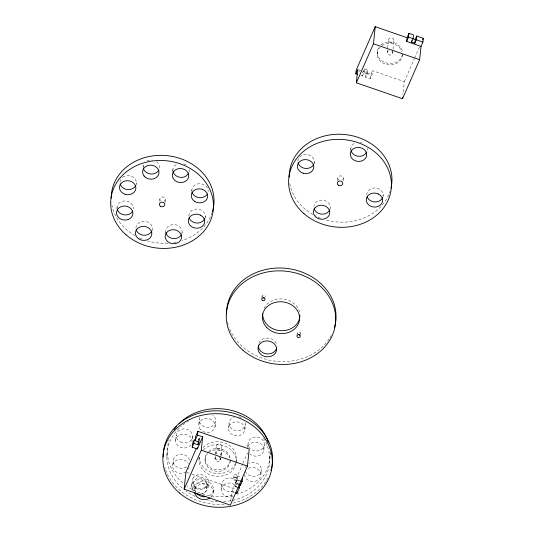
<?xml version="1.0" encoding="UTF-8"?>
<svg xmlns="http://www.w3.org/2000/svg" width="534" height="534" viewBox="0 0 534 534"><rect width="100%" height="100%" fill="white"/><g stroke="black" fill="none" stroke-linecap="round" stroke-linejoin="round"><path stroke-width="0.4" stroke-dasharray="2.67 2" d="M116.906 208.514L117.059 207.052M136.243 184.55L136.397 183.089M143.065 167.182L143.219 165.714M152.19 230.588L152.344 229.126A8.217 7.009 5.9 0 0 148.005 222.144A8.217 7.009 5.9 0 0 138.933 222.698L136.477 225.588A8.217 7.009 5.9 0 0 135.99 228.585M159.673 201.225L159.9 199.028M165.046 202.546L165.346 199.616M172.676 171.714L172.903 169.518M181.94 233.959L182.094 232.497M191.699 191.245L191.853 189.784M166.855 456.69L167.382 451.564M172.696 465.501L173.223 460.375M175.633 440.51L176.16 435.384M205.103 217.538L205.256 216.07M192.56 436.411L192.033 441.538A8.217 7.009 5.9 0 0 189.864 436.432L188.215 435.217A8.217 7.009 5.9 0 0 176.894 437.079A8.217 7.009 5.9 0 0 179.444 446.831L181.393 447.659A8.217 7.009 5.9 0 0 191.666 443.333M191.633 485.806L192.167 480.68M198.855 424.163L199.382 419.036M192.807 488.764L193.315 483.811M198.521 440.497L198.668 439.068M199.349 440.543L199.576 438.287L197.527 437.58M194.937 487.902L194.643 490.746A9.318 7.943 5.9 0 1 195.17 488.737L196.292 486.921A9.318 7.943 5.9 0 1 207.092 484.311A9.318 7.943 5.9 0 1 213.179 492.648L212.652 494.658A9.318 7.943 5.9 0 1 210.489 497.508M199.069 458.593L199.215 457.164M204.989 460.308L205.136 458.886M206.478 488.764L206.992 483.804M207.98 487.575L208.507 482.449M215.075 426.793L215.602 421.666M214.995 458.846L216.29 446.311M215.916 453.813L216.063 452.345M213.179 492.648L213.473 489.798A9.318 7.943 5.9 0 0 207.386 481.461A9.318 7.943 5.9 0 0 196.585 484.078L195.464 485.887A9.318 7.943 5.9 0 0 195.778 491.981M220.442 459.434L220.769 456.296M220.849 455.515L221.737 446.898A2.737 2.336 5.9 0 0 217.872 444.448A2.737 2.336 5.9 0 0 217.431 448.473A2.737 2.336 5.9 0 0 221.737 446.898M221.209 455.862L221.517 452.932M232.984 496.533A8.217 7.009 5.9 0 1 221.463 491.013L221.91 484.051A8.217 7.009 5.9 0 1 228.706 477.977A8.217 7.009 5.9 0 1 237.543 482.215L238.177 483.978A8.217 7.009 5.9 0 1 238.291 485.206M228.539 427.961L229.073 422.835M230.741 501.199L231.716 491.787L237.043 479.652L237.43 475.894L242.67 463.953M233.565 478.724L233.859 475.874M236.282 460.969L236.435 459.54M237.229 487.302L235.174 486.594L235.561 482.836L236.782 480.066L239.519 481.007M236.829 479.078L237.123 476.228M235.174 486.594L236.395 483.824L236.782 480.066M244.886 429.723L245.413 424.597M261.847 298.386L262.067 296.25M247.562 447.499L248.016 443.107M260.892 474.519L261.42 469.393M263.823 450.082L264.35 444.956A8.217 7.009 5.9 0 0 252.802 437.54A8.217 7.009 5.9 0 0 251.394 449.595A8.217 7.009 5.9 0 0 264.35 444.956M269.67 458.839L270.197 453.713M314.179 163.444L314.332 161.982M297.031 335.192L297.258 333.056M300.375 334.831L300.522 333.41M337.535 180.846L337.835 177.915M343.055 180.706L343.282 178.51M350.691 149.874L350.838 148.405M360.937 75.568L362.392 76.068L362.786 72.31L364.301 68.839L367.586 69.974L367.198 73.732L365.677 77.203L370.195 78.758L372.098 74.426L372.485 70.662L404.298 81.635L402.95 94.658M362.392 76.068L363.914 72.604L364.301 68.839M365.677 77.203L366.07 73.438L367.586 69.974M370.195 78.758L370.583 75L372.485 70.662M377.178 53.914L377.324 52.492M387.19 52.452L387.591 48.534M387.671 47.753L388.485 39.916M392.637 53.04L392.957 49.902M393.037 49.121L393.932 40.504A2.737 2.336 5.9 0 0 390.067 38.054A2.737 2.336 5.9 0 0 389.626 42.079A2.737 2.336 5.9 0 0 393.932 40.504M383.038 196.432L383.192 194.963M213.473 489.798L212.946 491.814A9.318 7.943 5.9 0 1 208.14 496.166M198.668 440.37L199.576 438.287M404.298 81.635L414.304 58.827M414.638 58.066L419.644 46.658M242.997 463.205L247.582 452.752M258.863 343.068L259.978 341.253A9.318 7.943 5.9 0 1 269.61 338.316A9.318 7.943 5.9 0 1 276.766 344.897M358.488 69.727L372.098 74.426M363.914 72.604L367.198 73.732M358.407 70.802L359.863 71.302M366.07 73.438L370.583 75M237.43 475.894L241.094 477.156M237.043 479.652L239.973 480.667M235.561 482.836L238.297 483.777M236.395 483.824L238.444 484.532M186.7 472.37L191.366 473.978M192.147 474.245L235.681 489.264M231.716 491.787L234.646 492.802M221.91 484.051L221.997 485.887A8.217 7.009 5.9 0 0 235.327 490.479M165.827 232.517L165.747 230.728A8.217 7.009 5.9 0 1 172.542 224.654A8.217 7.009 5.9 0 1 181.38 228.892L182.014 230.661A8.217 7.009 5.9 0 1 181.834 233.692M119.996 182.067A8.217 7.009 5.9 0 1 122.126 177.682M122.626 177.261A8.217 7.009 5.9 0 1 132.579 176.767L134.228 177.989A8.217 7.009 5.9 0 1 136.217 184.297M189.169 169.445A8.217 7.009 5.9 0 1 188.996 172.475M172.896 170.74A8.217 7.009 5.9 0 1 173.383 167.743L174.384 166.154A8.217 7.009 5.9 0 1 177.014 164.185M183.93 163.898A8.217 7.009 5.9 0 1 185.825 164.806M212.145 212.519A51.484 43.895 5.9 0 1 181.907 240.614M176.34 242.069A51.484 43.895 5.9 0 1 173.089 242.656M168.077 243.184A51.484 43.895 5.9 0 1 147.317 240.861M141.79 238.925A51.484 43.895 5.9 0 1 138.019 237.229M135.135 235.701A51.484 43.895 5.9 0 1 111.479 202.346M160.52 200.757A2.737 2.336 5.9 0 1 161.068 197.353A2.737 2.336 5.9 0 1 164.999 198.227A2.737 2.336 5.9 0 1 163.764 201.478M188.849 216.056A8.217 7.009 5.9 0 1 198.928 209.281L200.931 209.989A8.217 7.009 5.9 0 1 205.043 217.892M117.053 208.28A8.217 7.009 5.9 0 1 123.855 200.978L125.997 200.964A8.217 7.009 5.9 0 1 133.407 208.814M143.165 167.549A8.217 7.009 5.9 0 1 143.826 163.978M147.09 160.901A8.217 7.009 5.9 0 1 152.597 160.133M156.482 161.715A8.217 7.009 5.9 0 1 158.985 164.719L159.492 166.515A8.217 7.009 5.9 0 1 159.439 168.343M191.833 191.005A8.217 7.009 5.9 0 1 200.117 183.696A8.217 7.009 5.9 0 1 208.187 191.633M193.094 490.279A6.849 5.841 5.9 0 1 197.093 483.263A6.849 5.841 5.9 0 1 205.744 486.287A6.849 5.841 5.9 0 1 203.254 493.83M201.184 493.65A8.217 7.009 5.9 0 0 206.504 490.94L207.506 489.344A8.217 7.009 5.9 0 0 203.641 480.593A8.217 7.009 5.9 0 0 193.114 482.442L192.113 484.038A8.217 7.009 5.9 0 0 193.488 490.993M245.333 422.768A8.217 7.009 5.9 0 1 244.939 426.372L242.483 429.269A8.217 7.009 5.9 0 1 232.497 429.309A8.217 7.009 5.9 0 1 229.547 421.066L230.548 419.47A8.217 7.009 5.9 0 1 233.819 417.241M238.711 416.854A8.217 7.009 5.9 0 1 241.388 417.775M263.442 438.06A51.484 43.895 5.9 0 1 223.713 501.633M217.905 501.72A51.484 43.895 5.9 0 1 207.666 500.485M195.137 496.386A51.484 43.895 5.9 0 1 185.972 491.073M182.214 488.103A51.484 43.895 5.9 0 1 181.607 425.918M182.795 424.951A51.484 43.895 5.9 0 1 188.662 420.992M244.485 474.506A8.217 7.009 5.9 0 0 247.068 479.472L248.811 480.587A8.217 7.009 5.9 0 0 259.924 478.03A8.217 7.009 5.9 0 0 256.567 468.431L254.564 467.731A8.217 7.009 5.9 0 0 246.701 469.54M245.36 471.195A8.217 7.009 5.9 0 0 247.602 474.346L249.338 475.46A8.217 7.009 5.9 0 0 260.452 472.904A8.217 7.009 5.9 0 0 257.094 463.305L255.092 462.604A8.217 7.009 5.9 0 0 248.891 463.298M245.226 467.557A8.217 7.009 5.9 0 1 245.673 466.409M270.144 452.084A51.484 43.895 5.9 0 1 237.29 494.177M232.51 495.392A51.484 43.895 5.9 0 1 187.16 486.414M182.741 482.976A51.484 43.895 5.9 0 1 169.024 440.223M220.983 458.059A2.737 2.336 5.9 0 1 217.311 459.934A2.737 2.336 5.9 0 1 216.03 456.35M216.684 454.074A2.737 2.336 5.9 0 1 217.645 450.482A2.737 2.336 5.9 0 1 221.49 452.325A2.737 2.336 5.9 0 1 218.533 454.961M247.976 446.457A8.217 7.009 5.9 0 1 259.637 443.127A8.217 7.009 5.9 0 1 262.174 453.6A8.217 7.009 5.9 0 1 249.778 453.893M221.383 489.177A8.217 7.009 5.9 0 1 228.178 483.103A8.217 7.009 5.9 0 1 237.016 487.342M189.043 467.263A8.217 7.009 5.9 0 1 188.562 469.032M186.106 471.929A8.217 7.009 5.9 0 1 184.29 472.857L182.248 473.338A8.217 7.009 5.9 0 1 172.776 467.33A8.217 7.009 5.9 0 1 179.491 459.42L181.633 459.414A8.217 7.009 5.9 0 1 188.328 463.659M186.633 466.803A8.217 7.009 5.9 0 1 184.824 467.731L182.775 468.211A8.217 7.009 5.9 0 1 173.303 462.204A8.217 7.009 5.9 0 1 180.018 454.294L182.161 454.287A8.217 7.009 5.9 0 1 189.49 460.301M199.99 417.294A8.217 7.009 5.9 0 0 199.836 422.661L200.864 424.296A8.217 7.009 5.9 0 0 210.449 426.98A8.217 7.009 5.9 0 0 215.656 419.831L215.155 418.035A8.217 7.009 5.9 0 0 212.652 415.031M297.932 160.961A8.217 7.009 5.9 0 1 298.84 158.044M299.601 157.036A8.217 7.009 5.9 0 1 310.514 155.661L312.163 156.876A8.217 7.009 5.9 0 1 313.965 163.778M350.831 149.633A8.217 7.009 5.9 0 1 351.319 146.636L352.313 145.041A8.217 7.009 5.9 0 1 355.584 142.812M360.483 142.424A8.217 7.009 5.9 0 1 361.865 142.785M367.105 148.339A8.217 7.009 5.9 0 1 367.185 150.167M330.019 209.215A8.217 7.009 5.9 0 0 325.62 200.891A8.217 7.009 5.9 0 0 315.407 202.887L314.413 204.482A8.217 7.009 5.9 0 0 313.932 206.257M390.327 190.631A51.484 43.895 5.9 0 1 325.253 219.748M320.5 218.126A51.484 43.895 5.9 0 1 315.227 215.756M313.071 214.595A51.484 43.895 5.9 0 1 289.648 182.888M338.977 180.078A2.737 2.336 5.9 0 1 338.476 176.641A2.737 2.336 5.9 0 1 342.508 176.621A2.737 2.336 5.9 0 1 342.307 180.065M366.785 194.95A8.217 7.009 5.9 0 1 376.857 188.175L378.866 188.876A8.217 7.009 5.9 0 1 383.112 196.185M392.016 51.311A2.737 2.336 5.9 0 1 391.268 54.815A2.737 2.336 5.9 0 1 387.337 53.46A2.737 2.336 5.9 0 1 389.453 50.423M402.349 54.421A12.602 10.747 5.9 0 1 384.553 63.82A12.602 10.747 5.9 0 1 381.583 45.757A12.602 10.747 5.9 0 1 401.888 51.624M402.402 54.401A12.602 10.747 5.9 0 1 385.975 62.858A12.602 10.747 5.9 0 1 378.953 47.146M380.929 44.956A12.602 10.747 5.9 0 1 394.239 42.76A12.602 10.747 5.9 0 1 402.462 52.292M331.214 335.385A54.802 46.725 5.9 0 1 329.972 337.561M329.077 338.963A54.802 46.725 5.9 0 1 275.384 361.171A54.802 46.725 5.9 0 1 228.899 326.848M228.165 324.532A54.802 46.725 5.9 0 1 227.551 322.122M264.103 308.258A18.63 15.886 5.9 0 1 282.907 299.013A18.63 15.886 5.9 0 1 299.461 311.883M262.214 296.971A1.642 1.402 5.9 0 1 264.951 295.542L265.184 295.856A1.642 1.402 5.9 0 1 265.244 296.931M300.428 333.763A1.642 1.402 5.9 0 0 300.155 332.368L299.841 332.115A1.642 1.402 5.9 0 0 297.398 333.777M219.3 457.271A2.737 2.336 5.9 0 1 219.467 460.989A2.737 2.336 5.9 0 1 215.229 460.048A2.737 2.336 5.9 0 1 217.258 456.817M230.154 460.815A12.602 10.747 5.9 0 1 213.64 470.674A12.602 10.747 5.9 0 1 207.512 453.807M208.587 452.772A12.602 10.747 5.9 0 1 229.7 458.018M230.287 460.088A12.602 10.747 5.9 0 1 213.013 468.986A12.602 10.747 5.9 0 1 208.18 451.851M208.734 451.35A12.602 10.747 5.9 0 1 222.424 449.288A12.602 10.747 5.9 0 1 230.301 459.387M267.814 478.21A54.802 46.725 5.9 0 1 266.573 480.38M265.678 481.788A54.802 46.725 5.9 0 1 232.824 503.075M224.24 504.296A54.802 46.725 5.9 0 1 165.5 469.666M165.253 468.932A54.802 46.725 5.9 0 1 164.766 467.35M235.381 463.565A18.63 15.886 5.9 0 1 214.828 473.251A18.63 15.886 5.9 0 1 199.295 457.404M203.127 447.552A18.63 15.886 5.9 0 1 226.409 443.734A18.63 15.886 5.9 0 1 235.688 462.791M199.749 440.537A1.642 1.402 5.9 0 1 199.369 440.356L199.048 440.103A1.642 1.402 5.9 0 1 200.857 437.927M236.028 463.212A18.63 15.886 5.9 0 1 214.541 476.094A18.63 15.886 5.9 0 1 199.336 456.95M203.341 449.875A18.63 15.886 5.9 0 1 224.714 445.99A18.63 15.886 5.9 0 1 236.135 462.391M193.642 477.316L192.641 478.911A8.217 7.009 5.9 0 0 196.505 487.662A8.217 7.009 5.9 0 0 207.032 485.813L208.033 484.218A8.217 7.009 5.9 0 0 205.083 475.974A8.217 7.009 5.9 0 0 195.097 476.014L193.642 477.316M230.02 424.597L229.019 426.192A8.217 7.009 5.9 0 0 232.877 434.943A8.217 7.009 5.9 0 0 243.411 433.094L244.412 431.499A8.217 7.009 5.9 0 0 240.547 422.748A8.217 7.009 5.9 0 0 230.02 424.597M181.92 442.532L179.978 441.705A8.217 7.009 5.9 0 1 177.422 431.953A8.217 7.009 5.9 0 1 188.749 430.09L190.391 431.305A8.217 7.009 5.9 0 1 191.299 439.842A8.217 7.009 5.9 0 1 181.92 442.532M236.756 475.193L236.442 474.933A1.642 1.402 5.9 0 0 233.999 476.595L234.226 476.915A1.642 1.402 5.9 0 0 236.542 477.162A1.642 1.402 5.9 0 0 236.756 475.193M236.462 478.037L236.148 477.783A1.642 1.402 5.9 0 0 233.705 479.445L233.932 479.759A1.642 1.402 5.9 0 0 236.242 480.013A1.642 1.402 5.9 0 0 236.462 478.037M200.33 429.423L199.309 427.787A8.217 7.009 5.9 0 1 204.008 418.843A8.217 7.009 5.9 0 1 214.621 423.168L215.129 424.957A8.217 7.009 5.9 0 1 209.915 432.106A8.217 7.009 5.9 0 1 200.33 429.423M195.477 487.949A6.849 5.841 5.9 0 0 206.818 485.319A6.849 5.841 5.9 0 0 198.167 478.157A6.849 5.841 5.9 0 0 195.477 487.949"/><path stroke-width="0.8" d="M197.907 431.325L197.52 435.083L202.653 436.852L197.326 448.987L192.193 447.218L192.58 443.46L194.256 439.649L193.869 443.407L197.974 444.822L199.189 442.045L195.084 440.63L195.471 436.872L197.907 431.325L249.218 449.021L247.456 466.109L230.341 505.117L184.157 489.191L185.925 472.103L196.405 448.213M197.326 448.987L197.48 447.485M197.974 444.822L198.361 441.064M184.157 489.191L201.271 450.182L202.653 436.852M235.381 493.056L236.849 493.563L237.003 492.054M236.849 493.563L239.279 488.009L239.666 484.251M239.132 484.765L240.5 485.239L240.654 483.737M240.5 485.239L242.169 481.421L242.556 477.663M355.824 73.805L356.218 70.041L375.235 26.7L407.041 37.674L406.654 41.432L421.026 46.385L419.644 59.715L402.529 98.723L356.352 82.797L357.727 69.467L355.824 73.805L357.286 74.306M356.352 82.797L373.466 43.788L375.235 26.7M406.654 41.432L408.557 37.1L408.944 33.335L413.463 34.897L413.076 38.655L411.554 42.119L414.838 43.254L416.36 39.79L416.747 36.025L423.315 38.294L422.921 42.053L421.026 46.385M402.529 98.723L402.696 97.101M411.554 42.119L411.707 40.617M414.838 43.254L415.225 39.496L416.747 36.025M276.599 348.034L276.345 348.989A9.318 7.943 5.9 0 1 265.592 353.735A9.318 7.943 5.9 0 1 258.336 345.077M192.193 447.218L193.869 443.407M195.084 440.63L197.52 435.083M407.041 37.674L408.944 33.335M422.648 39.816L423.315 38.294M151.843 230.935L150.868 232.49A8.217 7.009 5.9 0 1 142.698 235.107A8.217 7.009 5.9 0 1 136.23 229.8M188.776 173.049L186.319 175.946A8.217 7.009 5.9 0 1 173.136 171.948M329.805 209.789L328.804 211.384A8.217 7.009 5.9 0 1 320.634 214.001A8.217 7.009 5.9 0 1 314.166 208.687M366.711 151.943L365.71 153.538A8.217 7.009 5.9 0 1 357.54 156.155A8.217 7.009 5.9 0 1 351.072 150.842M408.557 37.1L415.225 39.496M416.36 39.79L422.921 42.053M373.466 43.788L419.644 59.715M201.271 450.182L247.456 466.109M240.707 480.92L242.169 481.421M237.91 487.542L239.279 488.009M135.79 185.452A8.217 7.009 5.9 0 1 125.757 189.21L123.808 188.389A8.217 7.009 5.9 0 1 120.19 183.896M204.849 218.473A8.217 7.009 5.9 0 1 193.174 222.144L191.432 221.023A8.217 7.009 5.9 0 1 189.196 217.872M111.219 198.248A51.484 43.895 5.9 0 1 168.911 155.868A51.484 43.895 5.9 0 1 212.392 211.738M181.34 234.82A8.217 7.009 5.9 0 1 172.802 238.531A8.217 7.009 5.9 0 1 165.827 232.564M132.652 211.144A8.217 7.009 5.9 0 1 128.654 214.408L126.611 214.888A8.217 7.009 5.9 0 1 117.14 208.887M158.832 170.086A8.217 7.009 5.9 0 1 144.694 170.98L143.673 169.338A8.217 7.009 5.9 0 1 143.272 168.15M207.412 193.955A8.217 7.009 5.9 0 1 199.202 197.667A8.217 7.009 5.9 0 1 192.066 192.22M199.87 494.618A6.849 5.841 5.9 0 1 194.97 492.902M174.057 429.723A51.484 43.895 5.9 0 1 176.427 426.546M179.144 423.549A51.484 43.895 5.9 0 1 229.507 409.945A51.484 43.895 5.9 0 1 268.335 442.299M313.725 164.345A8.217 7.009 5.9 0 1 303.692 168.103L301.743 167.282A8.217 7.009 5.9 0 1 298.126 162.79M382.785 197.366A8.217 7.009 5.9 0 1 371.11 201.031L369.368 199.916A8.217 7.009 5.9 0 1 367.132 196.766M289.154 177.141A51.484 43.895 5.9 0 1 345.418 134.588A51.484 43.895 5.9 0 1 390.968 188.255M226.583 313.965A54.802 46.725 5.9 0 1 287.652 268.522A54.802 46.725 5.9 0 1 334.351 327.763M299.894 315.06A18.63 15.886 5.9 0 1 281.138 330.726A18.63 15.886 5.9 0 1 262.701 313.745M264.397 297.698A1.642 1.402 5.9 0 1 263.142 297.718M299.574 334.524A1.642 1.402 5.9 0 1 298.319 334.531M163.184 456.79A54.802 46.725 5.9 0 1 224.253 411.347A54.802 46.725 5.9 0 1 270.952 470.581M205.824 496.727A9.318 7.943 5.9 0 1 197.079 493.763M209.895 497.955A9.318 7.943 5.9 0 1 194.75 492.829M276.579 349.823L276.051 351.839A9.318 7.943 5.9 0 1 264.13 356.265A9.318 7.943 5.9 0 1 258.563 345.912L259.684 344.103A9.318 7.943 5.9 0 1 270.484 341.486A9.318 7.943 5.9 0 1 276.579 349.823M136.944 229.126L135.943 230.715A8.217 7.009 5.9 0 0 139.808 239.472A8.217 7.009 5.9 0 0 150.341 237.617L151.336 236.028A8.217 7.009 5.9 0 0 147.477 227.27A8.217 7.009 5.9 0 0 136.944 229.126M173.85 171.281L172.849 172.869A8.217 7.009 5.9 0 0 176.714 181.627A8.217 7.009 5.9 0 0 187.247 179.771L188.242 178.176A8.217 7.009 5.9 0 0 184.384 169.425A8.217 7.009 5.9 0 0 173.85 171.281M314.88 208.013L313.879 209.608A8.217 7.009 5.9 0 0 317.743 218.359A8.217 7.009 5.9 0 0 328.27 216.51L329.271 214.915A8.217 7.009 5.9 0 0 325.406 206.164A8.217 7.009 5.9 0 0 314.88 208.013M351.786 150.167L350.785 151.763A8.217 7.009 5.9 0 0 354.649 160.514A8.217 7.009 5.9 0 0 365.176 158.665L366.177 157.069A8.217 7.009 5.9 0 0 362.312 148.319A8.217 7.009 5.9 0 0 351.786 150.167M128.127 219.534L126.077 220.015A8.217 7.009 5.9 0 1 116.612 214.014A8.217 7.009 5.9 0 1 123.321 206.104L125.463 206.091A8.217 7.009 5.9 0 1 132.792 212.111A8.217 7.009 5.9 0 1 128.127 219.534M378.332 194.002L376.33 193.301A8.217 7.009 5.9 0 0 367.225 196.565A8.217 7.009 5.9 0 0 368.84 205.043L370.583 206.157A8.217 7.009 5.9 0 0 381.69 203.601A8.217 7.009 5.9 0 0 378.332 194.002M200.404 215.115L198.394 214.408A8.217 7.009 5.9 0 0 189.29 217.672A8.217 7.009 5.9 0 0 190.905 226.149L192.647 227.27A8.217 7.009 5.9 0 0 203.754 224.707A8.217 7.009 5.9 0 0 200.404 215.115M303.158 173.23L301.216 172.409A8.217 7.009 5.9 0 1 298.66 162.65A8.217 7.009 5.9 0 1 309.987 160.787L311.636 162.002A8.217 7.009 5.9 0 1 312.537 170.54A8.217 7.009 5.9 0 1 303.158 173.23M125.223 194.336L123.281 193.515A8.217 7.009 5.9 0 1 120.731 183.763A8.217 7.009 5.9 0 1 132.052 181.894L133.7 183.115A8.217 7.009 5.9 0 1 134.601 191.646A8.217 7.009 5.9 0 1 125.223 194.336M262.468 300.388L262.154 300.128A1.642 1.402 5.9 0 1 262.348 298.159A1.642 1.402 5.9 0 1 264.657 298.386L264.891 298.7A1.642 1.402 5.9 0 1 262.468 300.388M299.861 335.219L299.547 334.958A1.642 1.402 5.9 0 0 297.104 336.62L297.331 336.941A1.642 1.402 5.9 0 0 299.641 337.188A1.642 1.402 5.9 0 0 299.861 335.219M144.167 176.107L143.139 174.464A8.217 7.009 5.9 0 1 147.845 165.527A8.217 7.009 5.9 0 1 158.458 169.845L158.958 171.641A8.217 7.009 5.9 0 1 153.752 178.79A8.217 7.009 5.9 0 1 144.167 176.107M181.48 235.788L180.852 234.019A8.217 7.009 5.9 0 0 172.015 229.78A8.217 7.009 5.9 0 0 165.22 235.854L165.3 237.69A8.217 7.009 5.9 0 0 174.772 243.698A8.217 7.009 5.9 0 0 181.48 235.788M126.044 234.78A51.484 43.895 5.9 0 0 211.858 216.864A51.484 43.895 5.9 0 0 148.379 161.695A51.484 43.895 5.9 0 0 126.044 234.78M160.514 206.311A2.737 2.336 5.9 0 0 164.819 204.742A2.737 2.336 5.9 0 0 160.954 202.293A2.737 2.336 5.9 0 0 160.514 206.311M194.696 201.405A8.217 7.009 5.9 0 0 207.653 196.759A8.217 7.009 5.9 0 0 196.112 189.343A8.217 7.009 5.9 0 0 194.696 201.405M303.979 213.673A51.484 43.895 5.9 0 0 389.793 195.758A51.484 43.895 5.9 0 0 326.314 140.589A51.484 43.895 5.9 0 0 303.979 213.673M338.449 185.205A2.737 2.336 5.9 0 0 342.755 183.636A2.737 2.336 5.9 0 0 338.89 181.18A2.737 2.336 5.9 0 0 338.449 185.205M242.87 350.164A54.802 46.725 5.9 0 0 334.057 330.606A54.802 46.725 5.9 0 0 266.072 272.233A54.802 46.725 5.9 0 0 242.87 350.164M266.753 327.502A18.63 15.886 5.9 0 0 298.486 323.597A18.63 15.886 5.9 0 0 277.76 301.91A18.63 15.886 5.9 0 0 266.753 327.502M179.477 492.989A54.802 46.725 5.9 0 0 270.658 473.431A54.802 46.725 5.9 0 0 202.673 415.058A54.802 46.725 5.9 0 0 179.477 492.989"/></g></svg>
